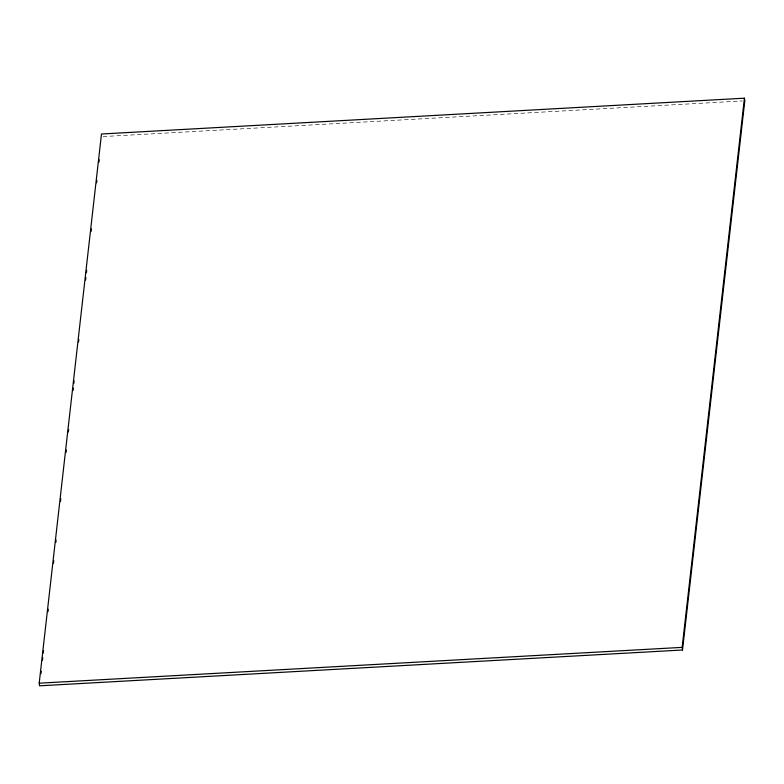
<?xml version="1.0" encoding="UTF-8"?>
<svg xmlns="http://www.w3.org/2000/svg" width="784" height="784" viewBox="0 0 784 784"><rect width="100%" height="100%" fill="white"/><g stroke="black" fill="none" stroke-linecap="round" stroke-linejoin="round"><path stroke-width="0.59" stroke-dasharray="3.92 2.94" d="M103.067 136.563L742.36 100.95"/><path stroke-width="1.18" d="M39.2 683.187L101.479 134.005L744.428 98.186L744.8 100.813L682.521 649.995L39.572 685.814L39.2 683.187L682.149 647.368L744.428 98.186M40.954 673.662L41.229 671.231M42.463 660.295L42.748 657.864M43.296 653.003L43.571 650.573M47.981 611.696L48.255 609.266M53.488 563.098L53.763 560.668M55.831 542.44L56.105 540.009M60.515 501.133L60.789 498.702M66.023 452.535L66.307 450.104M68.365 431.876L68.649 429.446M73.049 390.569L73.333 388.139M73.882 383.278L74.157 380.848M78.567 341.971L78.841 339.541M85.593 280.006L85.868 277.575M86.416 272.714L86.691 270.284M91.101 231.398L91.375 228.967M96.618 182.799L96.893 180.369M98.96 162.151L99.235 159.72M682.149 647.368L682.521 649.995"/></g></svg>
